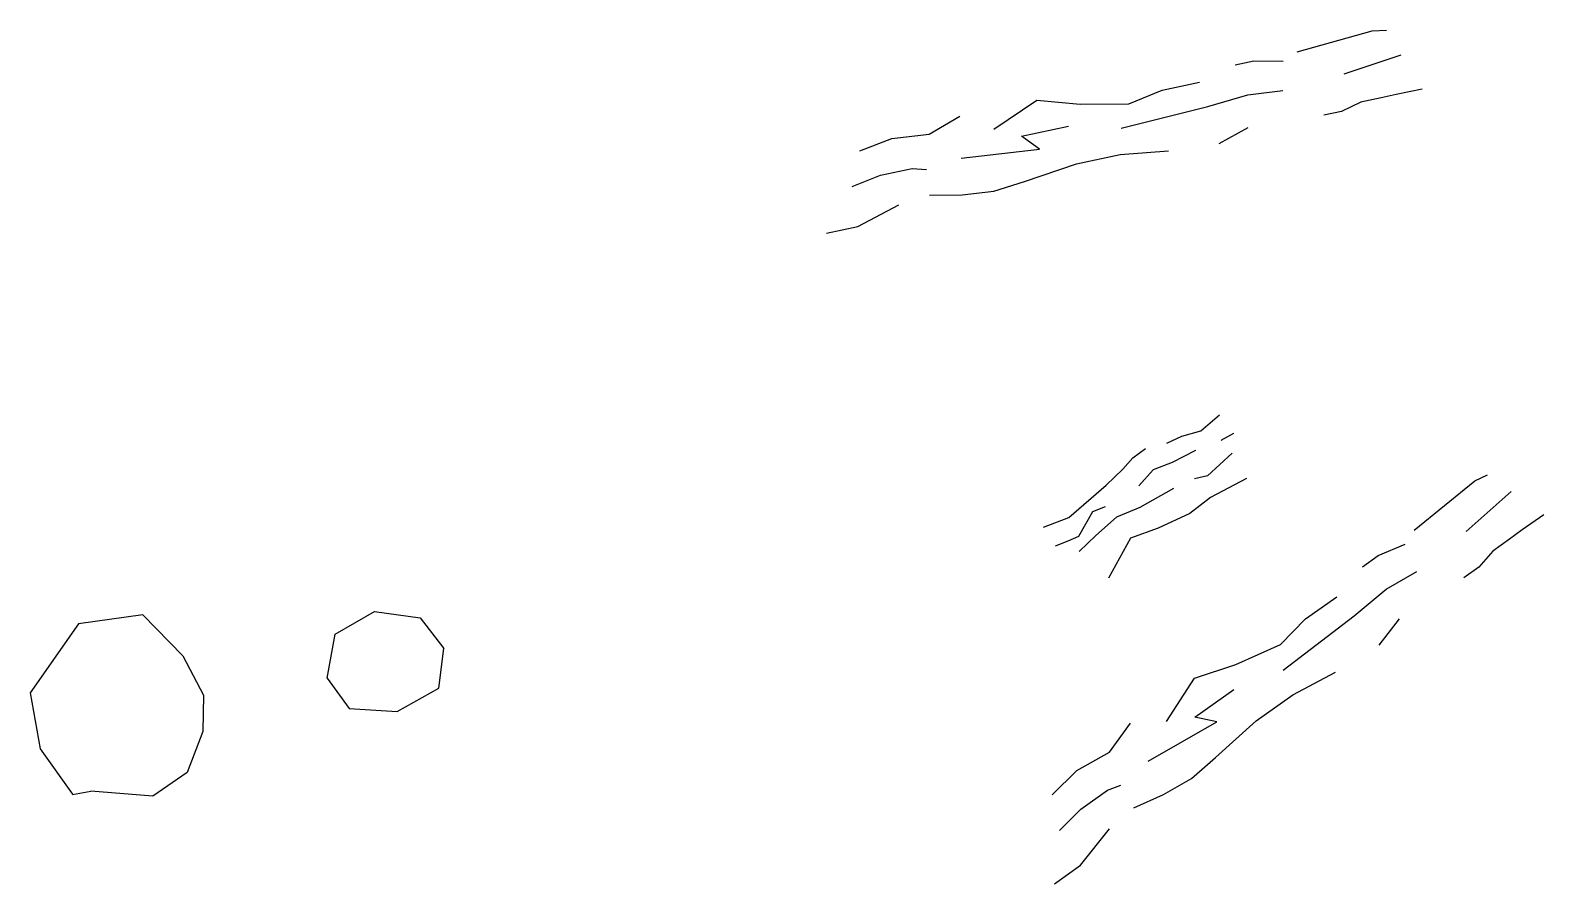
# Model space of a CAD drawing. Header units: feet. Extents: x -242 to 132, y -72 to 246.
# Drawn here: x -241.9 to -163.6, y 201.9 to 246.1 of the extents above; entities that cross this region are included whole.
import ezdxf

# ---------------------------------------------------------------- set-up
doc = ezdxf.new("R2010")
doc.units = ezdxf.units.FT
doc.header["$MEASUREMENT"] = 0
doc.layers.add('Riprap', color=253, linetype='Continuous')
doc.layers.add('Tree Hatch', color=25, linetype='Continuous')

msp = doc.modelspace()

# ---------------------------------------------------------------- linework, layer by layer
at = {"layer": 'Riprap'}
for p, q in [((-236.101, 215.854), (-239.44, 215.386)), ((-234.042, 213.736), (-236.1, 215.854)), ((-226.15, 214.855), (-224.119, 216.031)), ((-224.119, 216.031), (-221.749, 215.706)), ((-221.749, 215.706), (-220.528, 214.116)), ((-239.44, 215.386), (-241.932, 211.808)), ((-226.569, 212.583), (-226.15, 214.854)), ((-220.779, 212.05), (-220.529, 214.116)), ((-226.569, 212.583), (-225.422, 211)), ((-241.932, 211.809), (-241.421, 208.91)), ((-222.946, 210.842), (-220.779, 212.05)), ((-225.422, 211), (-222.946, 210.842)), ((-241.421, 208.91), (-239.742, 206.563)), ((-239.742, 206.562), (-238.797, 206.729))]:
    msp.add_line(p, q, dxfattribs=at)
msp.add_lwpolyline([(-234.042, 213.736), (-232.958, 211.694), (-233, 209.82), (-233.813, 207.7), (-235.582, 206.476), (-238.797, 206.729)], dxfattribs=at)
at = {"layer": 'Tree Hatch'}
for points in [[(-176.347, 244.99), (-172.462, 246.089), (-171.727, 246.111)], [(-179.56, 244.324), (-178.588, 244.53), (-177.063, 244.515)], [(-173.911, 243.858), (-170.955, 244.838)], [(-192.047, 240.998), (-189.825, 242.485), (-187.584, 242.283), (-185.053, 242.312), (-183.341, 243.014), (-181.399, 243.426)], [(-185.46, 241.041), (-180.962, 242.164), (-178.892, 242.773), (-177.077, 242.988)], [(-169.88, 243.065), (-171.212, 242.782), (-172, 242.615), (-173.051, 242.392), (-174.046, 241.906), (-174.965, 241.711)], [(-198.992, 239.879), (-197.33, 240.516), (-195.392, 240.728), (-193.805, 241.661)], [(-193.742, 239.491), (-189.676, 239.956), (-190.615, 240.624), (-188.187, 241.139)], [(-180.388, 240.254), (-178.872, 241.084)], [(-195.382, 237.581), (-193.694, 237.601), (-192.041, 237.782), (-190.457, 238.287), (-187.774, 239.195), (-185.508, 239.676), (-183.012, 239.867)], [(-199.381, 238.029), (-197.917, 238.605), (-196.272, 238.954), (-195.536, 238.911)], [(-200.713, 235.604), (-199.095, 235.947), (-196.966, 237.076)], [(-183.088, 224.734), (-182.322, 225.108), (-181.327, 225.38), (-180.36, 226.213)], [(-179.64, 225.239), (-180.294, 224.87)], [(-189.483, 220.385), (-188.164, 220.898), (-186.23, 222.562), (-185.374, 223.389), (-184.843, 223.975), (-184.194, 224.455)], [(-181.613, 224.357), (-182.815, 223.738), (-183.804, 223.353), (-184.548, 222.532)], [(-179.703, 224.227), (-180.989, 223.043), (-181.654, 222.898)], [(-178.967, 222.917), (-180.823, 221.93), (-181.902, 221.092), (-183.545, 220.339), (-184.976, 219.821), (-186.106, 217.747)], [(-170.279, 220.231), (-167.15, 222.783), (-166.484, 223.095)], [(-182.749, 222.396), (-184.493, 221.414), (-185.701, 220.906), (-186.774, 219.957), (-187.63, 219.13)], [(-167.593, 220.16), (-165.269, 222.233)], [(-186.287, 221.438), (-186.946, 221.182), (-187.668, 219.913), (-188.216, 219.662), (-188.875, 219.406)], [(-163.579, 221.034), (-164.689, 220.245), (-165.346, 219.779), (-166.221, 219.157), (-166.941, 218.315), (-167.708, 217.771)], [(-172.962, 218.343), (-172.153, 218.918), (-170.747, 219.511)], [(-177.072, 212.986), (-173.391, 215.804), (-171.733, 217.185), (-170.153, 218.104)], [(-183.1, 210.329), (-181.652, 212.577), (-179.515, 213.282), (-177.204, 214.315), (-175.912, 215.639), (-174.293, 216.788)], [(-172.105, 214.28), (-171.044, 215.643)], [(-184.803, 205.869), (-183.262, 206.557), (-181.817, 207.381), (-180.564, 208.474), (-178.463, 210.373), (-176.574, 211.714), (-174.359, 212.882)], [(-184.056, 208.273), (-180.51, 210.316), (-181.637, 210.556), (-179.614, 211.993)], [(-189.029, 206.544), (-187.757, 207.788), (-186.063, 208.753), (-184.977, 210.239)], [(-188.651, 204.691), (-187.536, 205.801), (-186.165, 206.775), (-185.472, 207.029)], [(-188.909, 201.936), (-187.56, 202.894), (-186.056, 204.776)]]:
    msp.add_lwpolyline(points, dxfattribs=at)

doc.saveas('drawing.dxf')
